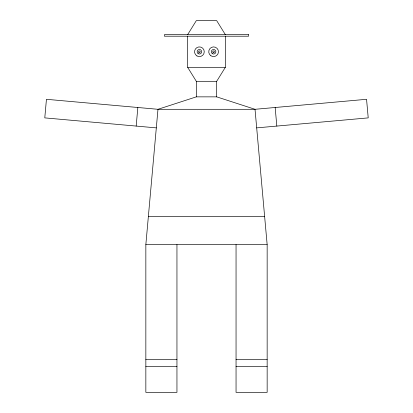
<?xml version="1.0" encoding="UTF-8"?>
<svg xmlns="http://www.w3.org/2000/svg" width="413" height="413" viewBox="0 0 413 413"><rect width="100%" height="100%" fill="white"/><g stroke="black" fill="none" stroke-linecap="round" stroke-linejoin="round"><path stroke-width="0.62" d="M136.171 126.073L137.839 107.494M176.95 244.604L176.95 392.35L145.846 392.35L145.846 244.604L157.978 109.3L196.309 96.859L216.691 96.859L255.022 109.3L366.553 99.301L368.22 117.881L256.69 127.88M187.647 34.646L196.309 20.65L216.691 20.65L225.353 34.646M216.691 96.859L216.691 81.304L225.353 67.309L225.353 36.205M187.647 36.205L187.647 67.309L225.353 67.309M187.647 67.309L196.309 81.304L216.691 81.304M148.355 216.619L264.645 216.619M145.846 244.604L267.154 244.604L267.154 392.35L236.05 392.35L236.05 244.604M145.846 359.692L176.95 359.692M236.05 359.692L267.154 359.692M145.846 366.687L176.95 366.687M236.05 366.687L267.154 366.687M156.31 127.88L44.78 117.881L46.447 99.301L157.978 109.3L255.022 109.3L267.154 244.604M275.161 107.494L276.829 126.073M196.309 81.304L196.309 96.859M248.574 34.646L164.426 34.646L164.426 36.205L248.574 36.205L248.574 34.646M210.909 55.796A4.853 4.853 0 0 0 218.436 52.059A4.853 4.853 0 0 0 211.435 47.407A4.853 4.853 0 0 0 210.909 55.796M212.339 53.638A2.261 2.261 0 0 0 215.849 51.899A2.261 2.261 0 0 0 212.587 49.725A2.261 2.261 0 0 0 212.339 53.638M213.175 52.477A0.836 0.836 0 0 0 214.43 51.754A0.836 0.836 0 0 0 213.175 51.031A0.836 0.836 0 0 0 213.175 52.477M196.98 55.956A4.853 4.853 0 0 0 204.259 51.754A4.853 4.853 0 0 0 196.98 47.552A4.853 4.853 0 0 0 196.98 55.956M198.152 53.638A2.261 2.261 0 0 0 201.668 51.899A2.261 2.261 0 0 0 198.4 49.725A2.261 2.261 0 0 0 198.152 53.638M198.989 52.477A0.836 0.836 0 0 0 200.243 51.754A0.836 0.836 0 0 0 198.989 51.031A0.836 0.836 0 0 0 198.989 52.477"/></g></svg>
